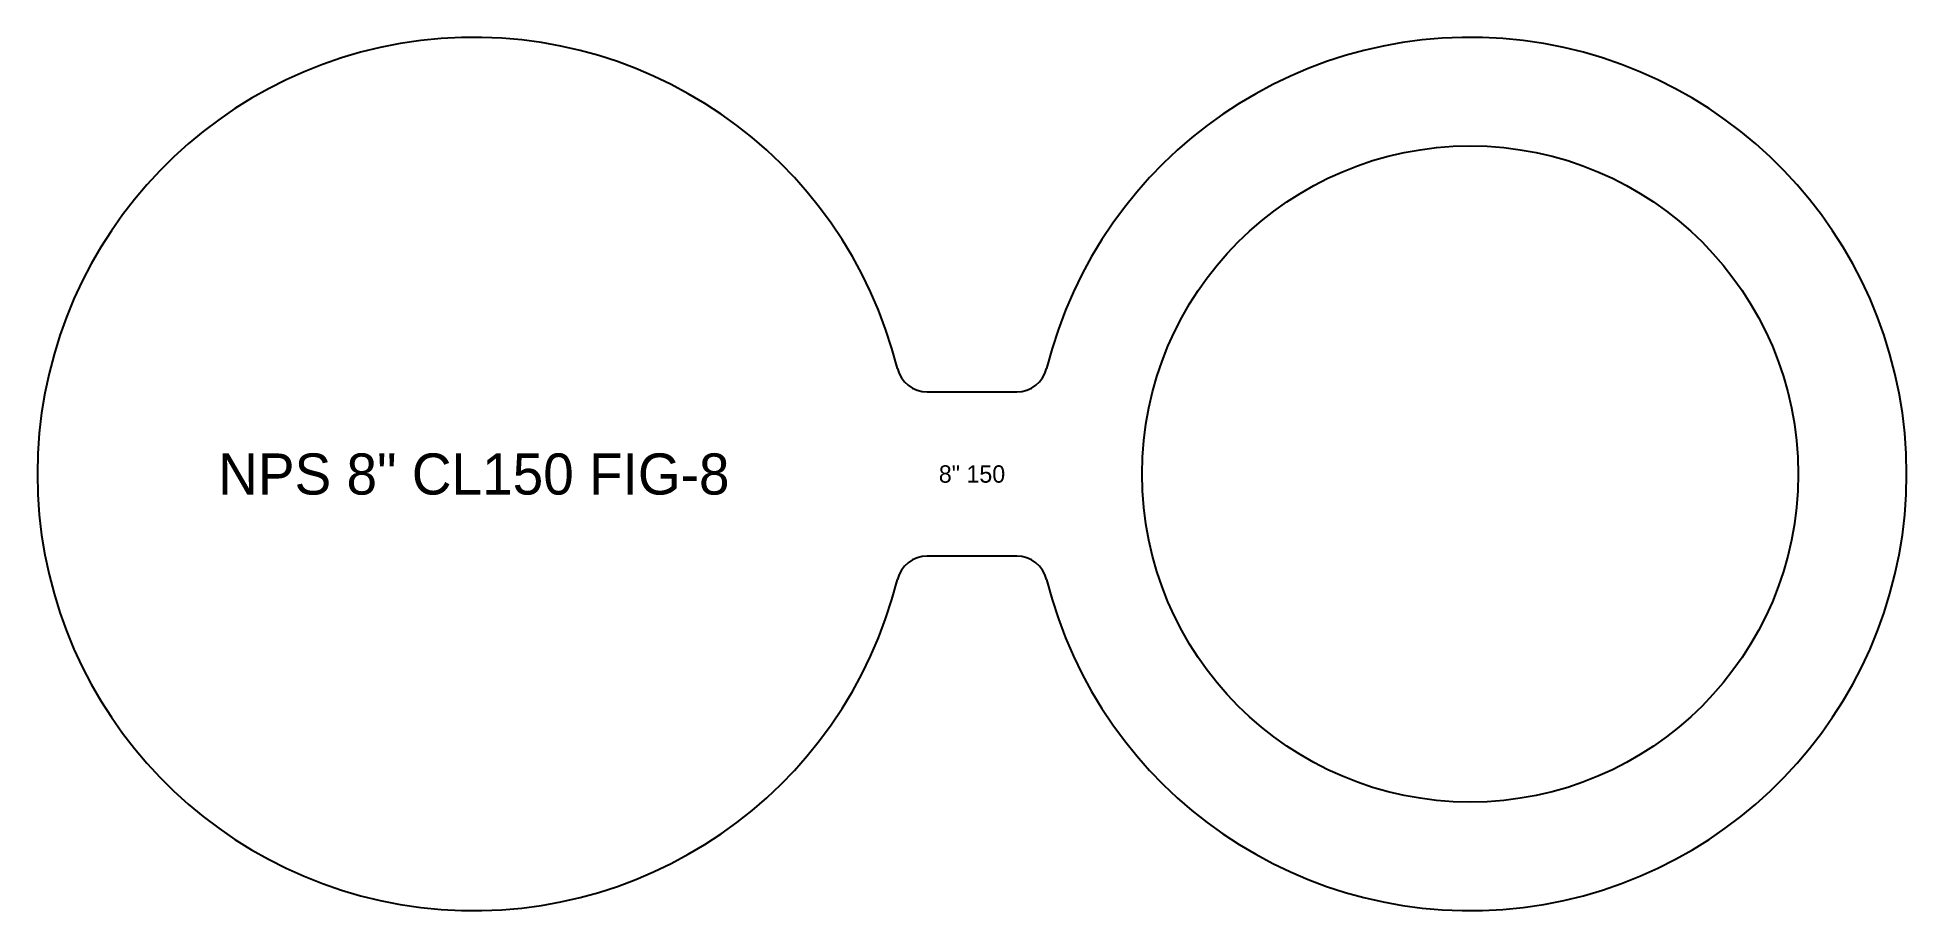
# Model space of a CAD drawing. Header units: inches. Extents: x -5.3 to 17.4, y -5.3 to 5.3.
import ezdxf
from ezdxf.enums import TextEntityAlignment as Align

# ---------------------------------------------------------------- set-up
doc = ezdxf.new("R2010")
doc.units = ezdxf.units.IN
doc.header["$MEASUREMENT"] = 0
doc.layers.add('CUT', color=7, linetype='CONTINUOUS')
doc.layers.add('ETCH', color=1, linetype='CONTINUOUS')

msp = doc.modelspace()

# ---------------------------------------------------------------- linework, layer by layer
at = {"layer": 'CUT'}
for p, q in [((5.516212, 1), (6.603788, 1)), ((6.603788, -1), (5.516212, -1))]:
    msp.add_line(p, q, dxfattribs=at)
msp.add_circle((12.12, 0), 3.9905, dxfattribs=at)
for centre, radius, start, end in [((0, 0), 5.31, 13.996614, 346.003386), ((12.12, 0), 5.31, 193.996614, 166.003386), ((5.516212, 1.375), 0.375, 193.996614, 270), ((6.603788, 1.375), 0.375, 270, 346.003386), ((5.516212, -1.375), 0.375, 90, 166.003386), ((6.603788, -1.375), 0.375, 13.996614, 90)]:
    msp.add_arc(centre, radius, start, end, dxfattribs=at)

# ---------------------------------------------------------------- texts
at = {"layer": 'ETCH'}
for s, height, p in [('NPS 8" CL150 FIG-8', 0.5, (0, 0)), ('8" 150', 0.211231, (6.06, 0))]:
    msp.add_text(s, height=height, dxfattribs=at).set_placement(p, align=Align.MIDDLE_CENTER)

doc.saveas('drawing.dxf')
